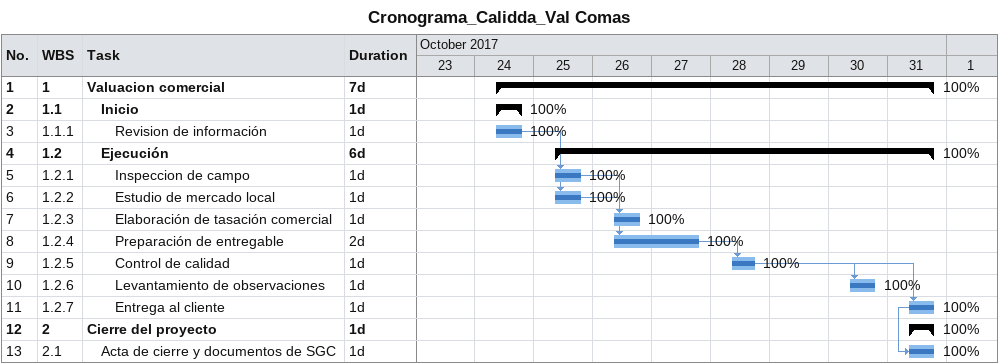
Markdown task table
Cronograma_Calidda_Val Comas

| ID | WBS | Task | Duration | Start | Finish | Predecessors | % complete |
|---|---|---|---|---|---|---|---|
| 1 | 1 | **Valuacion comercial** | 7d | 2017-10-24 | 2017-10-31 |  | 100 |
| 2 | 1.1 | **Inicio** | 1d | 2017-10-24 | 2017-10-24 |  | 100 |
| 3 | 1.1.1 | Revision de información | 1d | 2017-10-24 | 2017-10-24 |  | 100 |
| 4 | 1.2 | **Ejecución** | 6d | 2017-10-25 | 2017-10-31 |  | 100 |
| 5 | 1.2.1 | Inspeccion de campo | 1d | 2017-10-25 | 2017-10-25 | 3 | 100 |
| 6 | 1.2.2 | Estudio de mercado local | 1d | 2017-10-25 | 2017-10-25 | 3 | 100 |
| 7 | 1.2.3 | Elaboración de tasación comercial | 1d | 2017-10-26 | 2017-10-26 | 5, 6 | 100 |
| 8 | 1.2.4 | Preparación de entregable | 2d | 2017-10-26 | 2017-10-27 | 5, 6 | 100 |
| 9 | 1.2.5 | Control de calidad | 1d | 2017-10-28 | 2017-10-28 | 8 | 100 |
| 10 | 1.2.6 | Levantamiento de observaciones | 1d | 2017-10-30 | 2017-10-30 | 9 | 100 |
| 11 | 1.2.7 | Entrega al cliente | 1d | 2017-10-31 | 2017-10-31 | 9 | 100 |
| 12 | 2 | **Cierre del proyecto** | 1d | 2017-10-31 | 2017-10-31 |  | 100 |
| 13 | 2.1 | Acta de cierre y documentos de SGC | 1d | 2017-10-31 | 2017-10-31 | 11SS | 100 |
